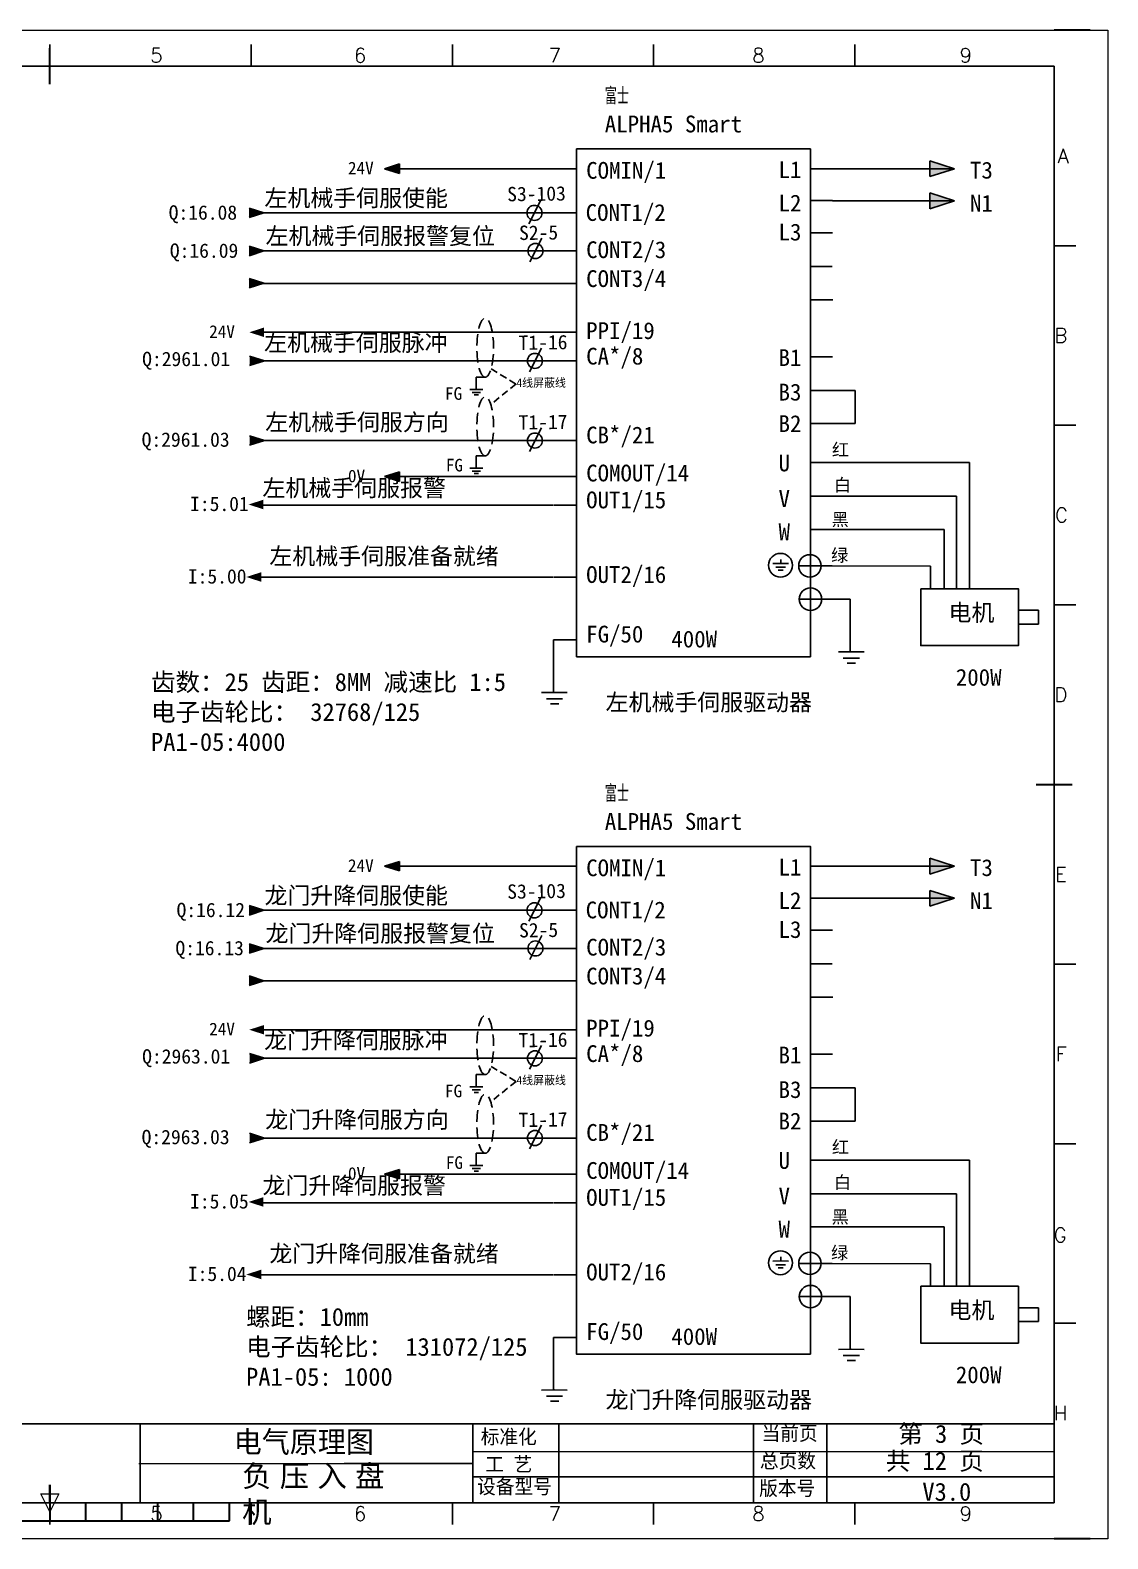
# Model space of a CAD drawing. Extents: x 2368 to 9674, y -1476 to 1321.
# Drawn here: x 5508.1 to 5808.1, y -291.6 to 128.4 of the extents above; entities that cross this region are included whole.
import ezdxf
from ezdxf.enums import TextEntityAlignment as Align

# ---------------------------------------------------------------- set-up
doc = ezdxf.new("R2010")
doc.units = 0
doc.header["$MEASUREMENT"] = 0
doc.linetypes.add('ACISOWELD', pattern=[3, 2, -1])
doc.linetypes.add('HIDDEN2', pattern=[4.7625, 3.175, -1.5875])
doc.layers.add('AE_BOR', color=1, linetype='Continuous')
doc.layers.add('SYMS', color=7, linetype='Continuous')
doc.styles.add('WD', font='romans.shx', dxfattribs={"bigfont": 'gbcbig.shx'})
doc.styles.add('工程字', font='')
doc.styles.get('工程字').set_extended_font_data('SimSun')

# ---------------------------------------------------------------- blocks, each defined once
blk = doc.blocks.new('gb_a2_a')
for p, q in [((584, 410), (25, 410)), ((584, 10), (584, 410)), ((25, 10), (584, 10))]:
    blk.add_line(p, q)
at = {"layer": 'AE_BOR', "color": 1, "lineweight": 15}
for p, q in [((4.93, 420), (598.93, 420)), ((598.93, 420), (598.93, 0)), ((304.5, 7.5), (302, 12.5)), ((302, 12.5), (307, 12.5)), ((307, 12.5), (304.5, 7.5)), ((598.93, 0), (4.93, 0))]:
    blk.add_line(p, q, dxfattribs=at)
at = {"layer": 'AE_BOR', "lineweight": 30}
for p, q in [((594, 420), (584, 420)), ((594, 0), (584, 0))]:
    blk.add_line(p, q, dxfattribs=at)
at = {"layer": 'AE_BOR'}
for p, q in [((304.5, 410), (304.5, 416)), ((360.5, 410), (360.5, 416)), ((416.5, 410), (416.5, 416)), ((472.5, 410), (472.5, 416)), ((528.5, 410), (528.5, 416)), ((584, 360), (590, 360)), ((584, 310), (590, 310)), ((584, 260), (590, 260)), ((584, 160), (590, 160)), ((584, 110), (590, 110)), ((584, 60), (590, 60)), ((304.5, 10), (304.5, 4)), ((360.5, 10), (360.5, 4)), ((416.5, 10), (416.5, 4)), ((472.5, 10), (472.5, 4)), ((528.5, 10), (528.5, 4))]:
    blk.add_line(p, q, dxfattribs=at)
at = {"layer": 'AE_BOR', "color": 2, "lineweight": 30}
for p, q in [((304.5, 405), (304.5, 415)), ((579, 210), (589, 210)), ((304.5, 10), (304.5, 15)), ((304.5, 15), (304.5, 5)), ((304.5, 10), (304.5, 5)), ((314.5, 5), (314.5, 10)), ((324.5, 5), (324.5, 10)), ((334.5, 5), (334.5, 10)), ((344.5, 5), (344.5, 10)), ((354.5, 5), (354.5, 10)), ((254.5, 5), (354.5, 5))]:
    blk.add_line(p, q, dxfattribs=at)
at = {"layer": 'AE_BOR', "style": 'WD'}
for s, p in [('5', (334.12, 411)), ('6', (390.81, 411)), ('7', (445.01, 411)), ('8', (501.67, 411)), ('9', (559.4, 411)), ('5', (334.12, 5)), ('6', (390.81, 5)), ('7', (445.01, 5)), ('8', (501.67, 5)), ('9', (559.4, 5))]:
    blk.add_text(s, height=4, dxfattribs=at).set_placement(p, align=Align.CENTER)
for s, p in [('A', (588.05, 385)), ('B', (587.67, 335)), ('C', (587.86, 285)), ('D', (587.67, 235)), ('E', (587.48, 185)), ('F', (587.48, 135)), ('F', (587.48, 135)), ('G', (587.48, 84.56)), ('H', (587.67, 35))]:
    blk.add_text(s, height=4, dxfattribs=at).set_placement(p, align=Align.MIDDLE_RIGHT)
blk = doc.blocks.new('节点')
at = {"color": 1}
blk.add_line((5159.2, 79.1), (5149.7, 60.2), dxfattribs=at)
blk.add_circle((5154.1, 68.9), 5.98, dxfattribs=at)

msp = doc.modelspace()

# ---------------------------------------------------------------- hatches: boundary and pattern name
for points in [[(5606.74493, 89.84235), (5610.88371, 91.16871), (5610.88371, 88.51599)], [(5765.43019, 89.84235), (5758.53223, 92.05294), (5758.53223, 87.63176)], [(5765.37235, 80.8988), (5758.47439, 83.10939), (5758.47439, 78.68821)], [(5573.17729, 77.55113), (5569.03851, 76.22478), (5569.03851, 78.87749)], [(5573.17729, 66.93876), (5569.03851, 65.61241), (5569.03851, 68.26512)], [(5573.17729, 57.96713), (5569.03851, 56.64077), (5569.03851, 59.29349)], [(5569.09337, 44.30266), (5573.23215, 45.62901), (5573.23215, 42.9763)], [(5573.31073, 36.35563), (5569.17195, 35.02927), (5569.17195, 37.68199)], [(5573.31073, 14.16589), (5569.17195, 12.83953), (5569.17195, 15.49225)], [(5606.74493, 4.11552), (5610.88371, 5.44188), (5610.88371, 2.78917)], [(5568.89393, -3.63814), (5573.03271, -2.31179), (5573.03271, -4.9645)], [(5568.27535, -23.82337), (5572.41413, -22.49701), (5572.41413, -25.14972)], [(5606.74493, -104.32703), (5610.88371, -103.00067), (5610.88371, -105.65339)], [(5765.43019, -104.32703), (5758.53223, -102.11644), (5758.53223, -106.53762)], [(5765.37235, -113.27058), (5758.47439, -111.05999), (5758.47439, -115.48117)], [(5573.17729, -116.61824), (5569.03851, -117.9446), (5569.03851, -115.29189)], [(5573.17729, -127.23062), (5569.03851, -128.55697), (5569.03851, -125.90426)], [(5573.17729, -136.20225), (5569.03851, -137.52861), (5569.03851, -134.87589)], [(5569.09337, -149.86672), (5573.23215, -148.54036), (5573.23215, -151.19308)], [(5573.31073, -157.81375), (5569.17195, -159.1401), (5569.17195, -156.48739)], [(5573.31073, -180.00349), (5569.17195, -181.32984), (5569.17195, -178.67713)], [(5606.74493, -190.05386), (5610.88371, -188.7275), (5610.88371, -191.38021)], [(5568.89393, -197.80752), (5573.03271, -196.48117), (5573.03271, -199.13388)], [(5568.27535, -217.99275), (5572.41413, -216.66639), (5572.41413, -219.3191)]]:
    msp.add_hatch(color=256).paths.add_polyline_path(points)

# ---------------------------------------------------------------- linework, layer by layer
for p, q in [((5606.74493, 89.84235), (5610.88371, 91.16871)), ((5630.14932, 89.84235), (5606.74493, 89.84235)), ((5606.74493, 89.84235), (5610.88371, 88.51599)), ((5610.88371, 88.51599), (5610.88371, 91.16871)), ((5653.96994, 89.84235), (5630.14932, 89.84235)), ((5660.17971, 89.84235), (5653.96994, 89.84235)), ((5660.17971, 89.84235), (5653.96994, 89.84235)), ((5660.17971, 89.84235), (5653.96994, 89.84235)), ((5660.17971, 89.84235), (5653.96994, 89.84235)), ((5660.17971, 89.84235), (5653.96994, 89.84235)), ((5660.17971, 89.84235), (5653.96994, 89.84235)), ((5660.17971, 89.84235), (5653.96994, 89.84235)), ((5660.17971, 89.84235), (5653.96994, 89.84235)), ((5660.17971, 89.84235), (5653.96994, 89.84235)), ((5660.17971, 89.84235), (5653.96994, 89.84235)), ((5731.50434, 89.84235), (5725.29457, 89.84235)), ((5731.50434, 89.84235), (5725.29457, 89.84235)), ((5731.50434, 89.84235), (5725.29457, 89.84235)), ((5731.50434, 89.84235), (5725.29457, 89.84235)), ((5731.50434, 89.84235), (5725.29457, 89.84235)), ((5731.50434, 89.84235), (5725.29457, 89.84235)), ((5731.50434, 89.84235), (5725.29457, 89.84235)), ((5731.50434, 89.84235), (5725.29457, 89.84235)), ((5731.50434, 89.84235), (5725.29457, 89.84235)), ((5731.50434, 89.84235), (5725.29457, 89.84235)), ((5731.50434, 89.84235), (5765.43019, 89.84235)), ((5765.43019, 89.84235), (5758.53223, 92.05294)), ((5758.53223, 92.05294), (5758.53223, 87.63176)), ((5765.43019, 89.84235), (5758.53223, 87.63176)), ((5731.45332, 80.96332), (5725.24355, 80.96332)), ((5731.4465, 80.90185), (5765.37235, 80.90185)), ((5765.37235, 80.8988), (5758.47439, 83.10939)), ((5758.47439, 83.10939), (5758.47439, 78.68821)), ((5765.37235, 80.8988), (5758.47439, 78.68821)), ((5573.17729, 77.55113), (5569.03851, 78.87749)), ((5573.17729, 77.55113), (5569.03851, 76.22478)), ((5579.01633, 77.55113), (5573.17729, 77.55113)), ((5648.47765, 77.55113), (5579.01633, 77.55113)), ((5660.17971, 77.55113), (5648.47765, 77.55113)), ((5653.8365, 77.55113), (5648.47765, 77.55113)), ((5731.4465, 71.98629), (5725.23673, 71.98629)), ((5573.17729, 66.93876), (5569.03851, 68.26512)), ((5573.17729, 66.93876), (5569.03851, 65.61241)), ((5573.27692, 66.9449), (5653.96906, 66.9449)), ((5654.097, 66.9449), (5648.73815, 66.9449)), ((5660.17883, 66.9449), (5653.96906, 66.9449)), ((5573.17729, 57.96713), (5569.03851, 59.29349)), ((5731.34206, 62.61762), (5725.13229, 62.61762)), ((5573.17729, 57.96713), (5569.03851, 56.64077)), ((5653.96994, 57.91193), (5573.0172, 57.91193)), ((5660.17971, 57.91193), (5653.96994, 57.91193)), ((5731.50434, 53.35918), (5725.29457, 53.35918)), ((5612.83152, 44.30266), (5573.23215, 44.30266)), ((5653.96994, 44.30266), (5612.83152, 44.30266)), ((5660.1152, 44.30266), (5653.90543, 44.30266)), ((5573.31073, 36.35563), (5569.17195, 37.68199)), ((5573.31073, 36.35563), (5569.17195, 35.02927)), ((5579.14977, 36.35563), (5573.31073, 36.35563)), ((5648.61109, 36.35563), (5579.14977, 36.35563)), ((5653.96994, 36.35563), (5647.10259, 36.35563)), ((5653.96994, 36.35563), (5648.61109, 36.35563)), ((5660.17971, 36.35563), (5653.96994, 36.35563)), ((5731.4465, 37.49598), (5725.23673, 37.49598)), ((5630.50073, 28.39789), (5632.28931, 28.41144)), ((5632.28931, 27.54013), (5631.16518, 27.54013)), ((5632.30947, 26.84686), (5631.73614, 26.84686)), ((5634.0779, 28.39789), (5632.28931, 28.41144)), ((5632.28931, 27.54013), (5633.41345, 27.54013)), ((5632.30947, 26.84686), (5632.88281, 26.84686)), ((5731.34206, 28.1273), (5725.13229, 28.1273)), ((5731.34206, 28.1273), (5737.71212, 28.1273)), ((5737.71212, 28.1273), (5737.71212, 18.86886)), ((5731.50434, 18.86886), (5725.29457, 18.86886)), ((5737.71212, 18.86886), (5731.50434, 18.86886)), ((5573.31073, 14.16589), (5569.17195, 15.49225)), ((5573.31073, 14.16589), (5569.17195, 12.83953)), ((5579.14977, 14.16589), (5573.31073, 14.16589)), ((5648.61109, 14.16589), (5579.14977, 14.16589)), ((5653.96994, 14.16589), (5648.61109, 14.16589)), ((5653.96994, 14.16589), (5648.61109, 14.16589)), ((5660.17971, 14.16589), (5653.96994, 14.16589)), ((5606.74493, 4.11552), (5610.88371, 5.44188)), ((5610.88371, 2.78917), (5610.88371, 5.44188)), ((5630.50073, 6.50168), (5632.28931, 6.51523)), ((5632.28931, 5.64392), (5631.16518, 5.64392)), ((5632.30947, 4.95064), (5631.73614, 4.95064)), ((5634.0779, 6.50168), (5632.28931, 6.51523)), ((5632.28931, 5.64392), (5633.41345, 5.64392)), ((5632.30947, 4.95064), (5632.88281, 4.95064)), ((5731.4465, 8.02098), (5725.23673, 8.02098)), ((5731.4465, 8.02098), (5769.6022, 8.02098)), ((5769.6022, -27.10776), (5769.6022, 8.02098)), ((5630.14932, 4.11552), (5606.74493, 4.11552)), ((5606.74493, 4.11552), (5610.88371, 2.78917)), ((5653.77049, 4.11159), (5629.56432, 4.11159)), ((5630.14932, 4.11159), (5653.77049, 4.11159)), ((5659.98026, 4.11159), (5653.77049, 4.11159)), ((5570.64481, -3.83564), (5653.77049, -3.83564)), ((5660.17971, -3.83564), (5653.96994, -3.83564)), ((5731.34206, -1.3477), (5725.13229, -1.3477)), ((5731.34206, -1.3477), (5765.98405, -1.3477)), ((5765.98405, -27.10429), (5765.98405, -1.3477)), ((5731.50434, -10.60613), (5725.29457, -10.60613)), ((5731.50434, -10.60613), (5762.47937, -10.60613)), ((5762.47937, -10.60613), (5762.47937, -27.10429)), ((5714.86582, -20.07849), (5717.01212, -20.06223)), ((5717.01212, -20.06223), (5717.01212, -18.95744)), ((5719.15843, -20.07849), (5717.01212, -20.06223)), ((5725.29457, -20.729), (5722.01662, -20.729)), ((5731.34206, -20.729), (5725.13229, -20.729)), ((5731.34206, -20.729), (5758.66878, -20.83201)), ((5758.66878, -27.03269), (5758.66878, -20.83201)), ((5653.77049, -23.89406), (5571.59215, -23.89406)), ((5660.17971, -23.89406), (5653.96994, -23.89406)), ((5717.01212, -21.10781), (5715.66316, -21.10781)), ((5717.03632, -21.93973), (5716.34831, -21.93973)), ((5717.01212, -21.10781), (5718.36108, -21.10781)), ((5717.03632, -21.93973), (5717.72432, -21.93973)), ((5725.29457, -29.98743), (5722.17891, -29.98743)), ((5731.50434, -29.98743), (5725.29457, -29.98743)), ((5731.50434, -29.98743), (5736.38046, -29.98743)), ((5736.38046, -29.98743), (5736.38046, -44.64869)), ((5783.19161, -33.10074), (5788.80644, -33.10074)), ((5788.80644, -33.10074), (5788.80644, -35.01666)), ((5783.19161, -36.93258), (5788.80644, -36.93258)), ((5788.80644, -36.93258), (5788.80644, -35.01666)), ((5659.98026, -41.32601), (5653.77049, -41.32601)), ((5653.77049, -41.32601), (5653.77049, -55.98727)), ((5733.08132, -44.67579), (5736.65849, -44.64869)), ((5740.23567, -44.67579), (5736.65849, -44.64869)), ((5736.65849, -46.39131), (5734.41023, -46.39131)), ((5736.69882, -47.77786), (5735.55215, -47.77786)), ((5736.65849, -46.39131), (5738.90676, -46.39131)), ((5736.69882, -47.77786), (5737.84549, -47.77786)), ((5650.47135, -56.01437), (5654.04853, -55.98727)), ((5654.04853, -57.72989), (5651.80026, -57.72989)), ((5657.6257, -56.01437), (5654.04853, -55.98727)), ((5654.04853, -57.72989), (5656.29679, -57.72989)), ((5654.08885, -59.11643), (5652.94218, -59.11643)), ((5654.08885, -59.11643), (5655.23552, -59.11643)), ((5606.74493, -104.32703), (5610.88371, -103.00067)), ((5630.14932, -104.32703), (5606.74493, -104.32703)), ((5606.74493, -104.32703), (5610.88371, -105.65339)), ((5610.88371, -105.65339), (5610.88371, -103.00067)), ((5653.96994, -104.32703), (5630.14932, -104.32703)), ((5660.17971, -104.32703), (5653.96994, -104.32703)), ((5660.17971, -104.32703), (5653.96994, -104.32703)), ((5660.17971, -104.32703), (5653.96994, -104.32703)), ((5660.17971, -104.32703), (5653.96994, -104.32703)), ((5660.17971, -104.32703), (5653.96994, -104.32703)), ((5660.17971, -104.32703), (5653.96994, -104.32703)), ((5660.17971, -104.32703), (5653.96994, -104.32703)), ((5660.17971, -104.32703), (5653.96994, -104.32703)), ((5660.17971, -104.32703), (5653.96994, -104.32703)), ((5660.17971, -104.32703), (5653.96994, -104.32703)), ((5731.50434, -104.32703), (5725.29457, -104.32703)), ((5731.50434, -104.32703), (5725.29457, -104.32703)), ((5731.50434, -104.32703), (5725.29457, -104.32703)), ((5731.50434, -104.32703), (5725.29457, -104.32703)), ((5731.50434, -104.32703), (5725.29457, -104.32703)), ((5731.50434, -104.32703), (5725.29457, -104.32703)), ((5731.50434, -104.32703), (5725.29457, -104.32703)), ((5731.50434, -104.32703), (5725.29457, -104.32703)), ((5731.50434, -104.32703), (5725.29457, -104.32703)), ((5731.50434, -104.32703), (5725.29457, -104.32703)), ((5731.50434, -104.32703), (5765.43019, -104.32703)), ((5765.43019, -104.32703), (5758.53223, -102.11644)), ((5758.53223, -102.11644), (5758.53223, -106.53762)), ((5765.43019, -104.32703), (5758.53223, -106.53762)), ((5731.45332, -113.20606), (5725.24355, -113.20606)), ((5731.4465, -113.26753), (5765.37235, -113.26753)), ((5765.37235, -113.27058), (5758.47439, -111.05999)), ((5758.47439, -111.05999), (5758.47439, -115.48117)), ((5765.37235, -113.27058), (5758.47439, -115.48117)), ((5573.17729, -116.61824), (5569.03851, -115.29189)), ((5573.17729, -116.61824), (5569.03851, -117.9446)), ((5579.01633, -116.61824), (5573.17729, -116.61824)), ((5648.47765, -116.61824), (5579.01633, -116.61824)), ((5660.17971, -116.61824), (5648.47765, -116.61824)), ((5653.8365, -116.61824), (5648.47765, -116.61824)), ((5573.17729, -127.23062), (5569.03851, -125.90426)), ((5731.4465, -122.18308), (5725.23673, -122.18308)), ((5573.17729, -127.23062), (5569.03851, -128.55697)), ((5573.27692, -127.22448), (5653.96906, -127.22448)), ((5654.097, -127.22448), (5648.73815, -127.22448)), ((5660.17883, -127.22448), (5653.96906, -127.22448)), ((5731.34206, -131.55176), (5725.13229, -131.55176)), ((5573.17729, -136.20225), (5569.03851, -134.87589)), ((5573.17729, -136.20225), (5569.03851, -137.52861)), ((5653.96994, -136.25745), (5573.0172, -136.25745)), ((5660.17971, -136.25745), (5653.96994, -136.25745)), ((5731.50434, -140.8102), (5725.29457, -140.8102)), ((5612.83152, -149.86672), (5573.23215, -149.86672)), ((5653.96994, -149.86672), (5612.83152, -149.86672)), ((5660.1152, -149.86672), (5653.90543, -149.86672)), ((5573.31073, -157.81375), (5569.17195, -156.48739)), ((5573.31073, -157.81375), (5569.17195, -159.1401)), ((5579.14977, -157.81375), (5573.31073, -157.81375)), ((5648.61109, -157.81375), (5579.14977, -157.81375)), ((5653.96994, -157.81375), (5647.10259, -157.81375)), ((5653.96994, -157.81375), (5648.61109, -157.81375)), ((5660.17971, -157.81375), (5653.96994, -157.81375)), ((5731.4465, -156.6734), (5725.23673, -156.6734)), ((5630.50073, -165.77149), (5632.28931, -165.75794)), ((5632.28931, -166.62925), (5631.16518, -166.62925)), ((5632.30947, -167.32252), (5631.73614, -167.32252)), ((5634.0779, -165.77149), (5632.28931, -165.75794)), ((5632.28931, -166.62925), (5633.41345, -166.62925)), ((5632.30947, -167.32252), (5632.88281, -167.32252)), ((5731.34206, -166.04208), (5725.13229, -166.04208)), ((5731.34206, -166.04208), (5737.71212, -166.04208)), ((5737.71212, -166.04208), (5737.71212, -175.30051)), ((5731.50434, -175.30051), (5725.29457, -175.30051)), ((5737.71212, -175.30051), (5731.50434, -175.30051)), ((5573.31073, -180.00349), (5569.17195, -178.67713)), ((5573.31073, -180.00349), (5569.17195, -181.32984)), ((5579.14977, -180.00349), (5573.31073, -180.00349)), ((5648.61109, -180.00349), (5579.14977, -180.00349)), ((5653.96994, -180.00349), (5648.61109, -180.00349)), ((5653.96994, -180.00349), (5648.61109, -180.00349)), ((5660.17971, -180.00349), (5653.96994, -180.00349)), ((5606.74493, -190.05386), (5610.88371, -188.7275)), ((5610.88371, -191.38021), (5610.88371, -188.7275)), ((5630.50073, -187.6677), (5632.28931, -187.65415)), ((5632.28931, -188.52546), (5631.16518, -188.52546)), ((5634.0779, -187.6677), (5632.28931, -187.65415)), ((5632.28931, -188.52546), (5633.41345, -188.52546)), ((5731.4465, -186.1484), (5725.23673, -186.1484)), ((5731.4465, -186.1484), (5769.6022, -186.1484)), ((5769.6022, -221.27714), (5769.6022, -186.1484)), ((5630.14932, -190.05386), (5606.74493, -190.05386)), ((5606.74493, -190.05386), (5610.88371, -191.38021)), ((5653.77049, -190.05779), (5629.56432, -190.05779)), ((5630.14932, -190.05779), (5653.77049, -190.05779)), ((5632.30947, -189.21874), (5631.73614, -189.21874)), ((5632.30947, -189.21874), (5632.88281, -189.21874)), ((5659.98026, -190.05779), (5653.77049, -190.05779)), ((5731.34206, -195.51707), (5725.13229, -195.51707)), ((5731.34206, -195.51707), (5765.98405, -195.51707)), ((5765.98405, -221.27367), (5765.98405, -195.51707)), ((5570.64481, -198.00502), (5653.77049, -198.00502)), ((5660.17971, -198.00502), (5653.96994, -198.00502)), ((5731.50434, -204.77551), (5725.29457, -204.77551)), ((5731.50434, -204.77551), (5762.47937, -204.77551)), ((5762.47937, -204.77551), (5762.47937, -221.27367)), ((5717.01212, -214.23161), (5717.01212, -213.12682)), ((5653.77049, -218.06344), (5571.59215, -218.06344)), ((5660.17971, -218.06344), (5653.96994, -218.06344)), ((5714.86582, -214.24787), (5717.01212, -214.23161)), ((5717.01212, -215.27719), (5715.66316, -215.27719)), ((5717.03632, -216.10911), (5716.34831, -216.10911)), ((5719.15843, -214.24787), (5717.01212, -214.23161)), ((5717.01212, -215.27719), (5718.36108, -215.27719)), ((5717.03632, -216.10911), (5717.72432, -216.10911)), ((5725.29457, -214.89838), (5722.01662, -214.89838)), ((5731.34206, -214.89838), (5725.13229, -214.89838)), ((5731.34206, -214.89838), (5758.66878, -215.00139)), ((5758.66878, -221.20207), (5758.66878, -215.00139)), ((5725.29457, -224.15681), (5722.17891, -224.15681)), ((5731.50434, -224.15681), (5725.29457, -224.15681)), ((5731.50434, -224.15681), (5736.38046, -224.15681)), ((5736.38046, -224.15681), (5736.38046, -238.81807)), ((5783.19161, -227.27012), (5788.80644, -227.27012)), ((5788.80644, -227.27012), (5788.80644, -229.18604)), ((5788.80644, -231.10196), (5788.80644, -229.18604)), ((5783.19161, -231.10196), (5788.80644, -231.10196)), ((5659.98026, -235.49539), (5653.77049, -235.49539)), ((5653.77049, -235.49539), (5653.77049, -250.15665)), ((5733.08132, -238.84517), (5736.65849, -238.81807)), ((5740.23567, -238.84517), (5736.65849, -238.81807)), ((5736.65849, -240.56069), (5734.41023, -240.56069)), ((5736.69882, -241.94724), (5735.55215, -241.94724)), ((5736.65849, -240.56069), (5738.90676, -240.56069)), ((5736.69882, -241.94724), (5737.84549, -241.94724)), ((5650.47135, -250.18375), (5654.04853, -250.15665)), ((5654.04853, -251.89927), (5651.80026, -251.89927)), ((5657.6257, -250.18375), (5654.04853, -250.15665)), ((5654.04853, -251.89927), (5656.29679, -251.89927)), ((5654.08885, -253.28581), (5652.94218, -253.28581)), ((5654.08885, -253.28581), (5655.23552, -253.28581)), ((5475.65772, -259.59246), (5595.55772, -259.59246)), ((5538.72311, -259.59246), (5538.72311, -281.58956)), ((5595.55772, -259.59246), (5733.1289, -259.59246)), ((5631.35227, -259.59246), (5631.35227, -281.58956)), ((5733.1289, -259.59246), (5793.12456, -259.59246)), ((5595.55772, -270.59246), (5631.32135, -270.59246)), ((5234.12456, -281.58956), (5793.12456, -281.58956))]:
    msp.add_line(p, q)
at = {"linetype": 'ACISOWELD'}
for p, q in [((5636.39322, 34.11582), (5643.34437, 29.92575)), ((5643.34437, 29.92575), (5636.31333, 24.21928)), ((5636.39322, -160.05356), (5643.34437, -164.24362)), ((5643.34437, -164.24362), (5636.31333, -169.9501))]:
    msp.add_line(p, q, dxfattribs=at)
at = {"lineweight": -3}
for p, q in [((5632.28931, 28.41144), (5632.28931, 31.80175)), ((5632.28931, 31.80175), (5634.76858, 31.80175)), ((5632.28931, 6.51523), (5632.28931, 9.90553)), ((5632.28931, 9.90553), (5634.76858, 9.90553)), ((5632.28931, -165.75794), (5632.28931, -162.36763)), ((5632.28931, -162.36763), (5634.76858, -162.36763)), ((5632.28931, -187.65415), (5632.28931, -184.26384)), ((5632.28931, -184.26384), (5634.76858, -184.26384))]:
    msp.add_line(p, q, dxfattribs=at)
at = {"color": 0, "ltscale": 2}
for p, q in [((5655.2401, -259.59246), (5655.2401, -281.58956)), ((5729.82229, -259.59246), (5729.82229, -281.58956)), ((5631.43403, -267.34752), (5793.12456, -267.28461)), ((5631.32135, -274.31291), (5793.12456, -274.31291))]:
    msp.add_line(p, q, dxfattribs=at)
at = {"color": 0}
for p, q in [((5709.40769, -259.59246), (5709.40769, -281.58956)), ((5793.12456, -259.59246), (5793.12456, -281.58956))]:
    msp.add_line(p, q, dxfattribs=at)
at = {"lineweight": 9, "ltscale": 0.1}
msp.add_line((5538.35493, -270.59246), (5595.55772, -270.59246), dxfattribs=at)
for points in [[(5660.17971, 95.34426), (5725.29457, 95.34426), (5725.29457, -46.01005), (5660.17971, -46.03025)], [(5756.01278, -27.10776), (5783.19161, -27.10776), (5783.19161, -42.92556), (5756.01278, -42.92556)], [(5660.17971, -98.82512), (5725.29457, -98.82512), (5725.29457, -240.17943), (5660.17971, -240.19962)], [(5756.01278, -221.27714), (5783.19161, -221.27714), (5783.19161, -237.09494), (5756.01278, -237.09494)]]:
    msp.add_lwpolyline(points, close=True)
for centre, radius in [((5716.96256, -20.56332), 3.32458), ((5725.13229, -20.729), 3.11566), ((5725.29457, -29.98743), 3.11566), ((5716.96256, -214.73269), 3.32458), ((5725.13229, -214.89838), 3.11566), ((5725.29457, -224.15681), 3.11566)]:
    msp.add_circle(centre, radius)
at = {"linetype": 'HIDDEN2'}
for centre in [(5634.76858, 40.01283), (5634.76858, 18.11662), (5634.76858, -154.15654), (5634.76858, -176.05276)]:
    msp.add_ellipse(centre, major_axis=(0, -8.21108), ratio=0.28236032, dxfattribs=at)

# ---------------------------------------------------------------- block references
msp.add_blockref('gb_a2_a', (5209.12456, -291.58956))
at = {"xscale": 0.3500000000003638, "yscale": 0.3499999999999091, "zscale": 0.35}
for p in [(3844.54457, 53.43078), (3844.54457, 53.43078), (3844.54457, 53.43078), (3844.80508, 42.82455), (3844.80508, 42.82455), (3844.80508, 42.82455), (3844.67801, 12.23528), (3844.67801, 12.23528), (3844.67801, 12.23528), (3844.67801, -9.95446), (3844.67801, -9.95446), (3844.67801, -9.95446), (3844.54457, -140.73859), (3844.54457, -140.73859), (3844.54457, -140.73859), (3844.80508, -151.34483), (3844.80508, -151.34483), (3844.80508, -151.34483), (3844.67801, -181.9341), (3844.67801, -181.9341), (3844.67801, -181.9341), (3844.67801, -204.12384), (3844.67801, -204.12384), (3844.67801, -204.12384)]:
    msp.add_blockref('节点', p, dxfattribs=at)

# ---------------------------------------------------------------- texts
at = {"attachment_point": 1}
for s, insert, char_height, width in [('{\\Fromans,gbcbig|c134;富士}\\PALPHA5 Smart', (5668.0528, 112.4345), 4.68, 56.6384049), ('24V', (5596.56762, 91.7752), 3.51, 10.6118348), ('{\\fSimSun|b0|i0|c134|p2;COMIN/1}', (5662.86511, 91.71923), 4.68, 28.5345708), ('{\\fSimSun|b0|i0|c134|p2;L1}', (5716.41503, 91.9101), 4.68, 8.670908), ('T3', (5769.69698, 91.7752), 4.68, 10.6118348), ('{\\fSimSun|b0|i0|c134|p2;左机械手伺服使能}', (5573.33469, 84.03337), 4.68, 60.8549185), ('{\\fSimSun|b0|i0|c134|p2;CONT1/2}', (5662.72711, 79.98978), 4.68, 39.611858), ('{\\fSimSun|b0|i0|c134|p2;L2}', (5716.41503, 82.6149), 4.68, 8.670908), ('N1', (5769.69698, 82.57486), 4.68, 10.6118348), ('Q:16.08', (5546.67172, 79.65392), 4, 29.6072853), ('{\\fSimSun|b0|i0|c134|p2;左机械手伺服报警复位}', (5573.63041, 73.47002), 4.68, 67.4016191), ('{\\fSimSun|b0|i0|c134|p2;L3}', (5716.41503, 74.54471), 4.68, 8.670908), ('Q:16.09', (5546.9938, 69.04154), 4, 29.6072853), ('{\\fSimSun|b0|i0|c134|p2;CONT2/3}', (5662.86511, 69.62757), 4.68, 44.8867359), ('{\\fSimSun|b0|i0|c134|p2;CONT3/4}', (5662.86511, 61.58227), 4.68, 9.2812322), ('24V', (5557.9427, 46.26419), 3.51, 10.6118348), ('{\\fSimSun|b0|i0|c134|p2;PPI/19}', (5662.86511, 47.09821), 4.68, 9.2812322), ('{\\fSimSun|b0|i0|c134|p2;左机械手伺服脉冲}', (5573.23215, 43.74806), 4.68, 56.4021381), ('Q:2961.01', (5539.29274, 38.88051), 4, 29.6072853), ('{\\fSimSun|b0|i0|c134|p2;CA*/8}', (5662.86511, 39.99952), 4.68, 9.2812322), ('{\\fSimSun|b0|i0|c134|p2;B1}', (5716.41503, 39.59817), 4.68, 8.670908), ('{\\fSimSun|b0|i0|c134|p2;B3}', (5716.41503, 29.98281), 4.68, 8.670908), ('FG', (5623.57916, 29.01269), 3.51, 10.6118348), ('{\\fSimSun|b0|i0|c134|p2;左机械手伺服方向}', (5573.54501, 21.62927), 4.68, 57.4024638), ('{\\fSimSun|b0|i0|c134|p2;B2}', (5716.41503, 21.21945), 4.68, 8.670908), ('{\\fSimSun|b0|i0|c134|p2;CB*/21}', (5662.86511, 18.05215), 4.68, 9.2812322), ('Q:2961.03', (5539.14022, 16.43405), 4, 33.1244303), ('{\\fSimSun|b0|i0|c134|p2;红}', (5731.26478, 13.3686), 3.51, 8.670908), ('FG', (5623.81038, 9.07954), 3.51, 10.6118348), ('{\\fSimSun|b0|i0|c134|p2;U}', (5716.41503, 10.26524), 4.68, 8.670908), ('0V', (5596.56762, 6.04838), 3.51, 10.6118348), ('{\\fSimSun|b0|i0|c134|p2;COMOUT/14}', (5662.86511, 7.4636), 4.68, 9.2812322), ('{\\fSimSun|b0|i0|c134|p2;左机械手伺服报警}', (5572.7719, 3.29703), 4.68, 62.8126939), ('{\\fSimSun|b0|i0|c134|p2;OUT1/15}', (5662.86511, -0.02273), 4.68, 9.2812322), ('{\\fSimSun|b0|i0|c134|p2;V}', (5716.41503, 0.36046), 4.68, 8.670908), ('{\\fSimSun|b0|i0|c134|p2;白}', (5731.78384, 3.56362), 3.51, 8.670908), ('I:5.01', (5552.62719, -1.45976), 4, 29.6072853), ('{\\fSimSun|b0|i0|c134|p2;黑}', (5731.17464, -6.04448), 3.51, 8.670908), ('{\\fSimSun|b0|i0|c134|p2;W}', (5716.41503, -8.88977), 4.68, 8.670908), ('{\\fSimSun|b0|i0|c134|p2;左机械手伺服准备就绪}', (5574.69585, -15.6708), 4.68, 69.9519896), ('{\\fSimSun|b0|i0|c134|p2;绿}', (5731.03416, -16.00806), 3.51, 8.670908), ('{\\fSimSun|b0|i0|c134|p2;OUT2/16}', (5662.86511, -20.80221), 4.68, 9.2812322), ('I:5.00', (5552.00861, -21.64498), 4, 29.6072853), ('{\\fSimSun|b0|i0|c134|p2;电机}', (5763.71927, -31.39997), 4.68, 16.9953198), ('{\\fSimSun|b0|i0|c134|p2;FG/50}', (5662.86511, -37.38156), 4.68, 9.2812322), ('400W', (5686.57106, -38.76063), 4.68, 56.6384049), ('200W', (5765.75327, -49.41091), 4.68, 56.6384049), ('{\\fSimSun|b0|i0|c134|p2;左机械手伺服驱动器}', (5668.26572, -56.35391), 4.68, 74.467298), ('{\\Fromans,gbcbig|c134;富士}\\PALPHA5 Smart', (5668.0528, -81.73488), 4.68, 56.6384049), ('24V', (5596.56762, -102.39417), 3.51, 10.6118348), ('{\\fSimSun|b0|i0|c134|p2;COMIN/1}', (5662.86511, -102.45015), 4.68, 28.5345708), ('{\\fSimSun|b0|i0|c134|p2;L1}', (5716.41503, -102.25928), 4.68, 8.670908), ('T3', (5769.69698, -102.39417), 4.68, 10.6118348), ('{\\fSimSun|b0|i0|c134|p2;龙门升降伺服使能}', (5573.33469, -110.13601), 4.68, 60.8549185), ('{\\fSimSun|b0|i0|c134|p2;L2}', (5716.41503, -111.55447), 4.68, 8.670908), ('N1', (5769.69698, -111.59452), 4.68, 10.6118348), ('Q:16.12', (5548.86609, -114.51546), 4, 29.6072853), ('{\\fSimSun|b0|i0|c134|p2;CONT1/2}', (5662.72711, -114.1796), 4.68, 39.611858), ('{\\fSimSun|b0|i0|c134|p2;龙门升降伺服报警复位}', (5573.63041, -120.69935), 4.68, 67.4016191), ('{\\fSimSun|b0|i0|c134|p2;L3}', (5716.41503, -119.62467), 4.68, 8.670908), ('Q:16.13', (5548.55406, -125.12784), 4, 29.6072853), ('{\\fSimSun|b0|i0|c134|p2;CONT2/3}', (5662.86511, -124.54181), 4.68, 44.8867359), ('{\\fSimSun|b0|i0|c134|p2;CONT3/4}', (5662.86511, -132.58711), 4.68, 9.2812322), ('{\\fSimSun|b0|i0|c134|p2;PPI/19}', (5662.86511, -147.07117), 4.68, 9.2812322), ('24V', (5557.9427, -147.90519), 3.51, 10.6118348), ('{\\fSimSun|b0|i0|c134|p2;龙门升降伺服脉冲}', (5573.23215, -150.42132), 4.68, 56.4021381), ('Q:2963.01', (5539.29274, -155.28887), 4, 29.6072853), ('{\\fSimSun|b0|i0|c134|p2;CA*/8}', (5662.86511, -154.16986), 4.68, 9.2812322), ('{\\fSimSun|b0|i0|c134|p2;B1}', (5716.41503, -154.57121), 4.68, 8.670908), ('FG', (5623.57916, -165.15669), 3.51, 10.6118348), ('{\\fSimSun|b0|i0|c134|p2;B3}', (5716.41503, -164.18657), 4.68, 8.670908), ('{\\fSimSun|b0|i0|c134|p2;龙门升降伺服方向}', (5573.54501, -172.54011), 4.68, 55.1015777), ('{\\fSimSun|b0|i0|c134|p2;CB*/21}', (5662.86511, -176.11723), 4.68, 9.2812322), ('{\\fSimSun|b0|i0|c134|p2;B2}', (5716.41503, -172.94993), 4.68, 8.670908), ('Q:2963.03', (5539.14022, -177.73533), 4, 33.1244303), ('{\\fSimSun|b0|i0|c134|p2;红}', (5731.26478, -180.80078), 3.51, 8.670908), ('{\\fSimSun|b0|i0|c134|p2;U}', (5716.41503, -183.90414), 4.68, 8.670908), ('0V', (5596.56762, -188.121), 3.51, 10.6118348), ('FG', (5623.81038, -185.08984), 3.51, 10.6118348), ('{\\fSimSun|b0|i0|c134|p2;COMOUT/14}', (5662.86511, -186.70578), 4.68, 9.2812322), ('{\\fSimSun|b0|i0|c134|p2;龙门升降伺服报警}', (5572.7719, -190.87234), 4.68, 62.8126939), ('{\\fSimSun|b0|i0|c134|p2;白}', (5731.78384, -190.60576), 3.51, 8.670908), ('I:5.05', (5552.62719, -195.62914), 4, 29.6072853), ('{\\fSimSun|b0|i0|c134|p2;OUT1/15}', (5662.86511, -194.19211), 4.68, 9.2812322), ('{\\fSimSun|b0|i0|c134|p2;V}', (5716.41503, -193.80892), 4.68, 8.670908), ('{\\fSimSun|b0|i0|c134|p2;黑}', (5731.17464, -200.21386), 3.51, 8.670908), ('{\\fSimSun|b0|i0|c134|p2;W}', (5716.41503, -203.05915), 4.68, 8.670908), ('{\\fSimSun|b0|i0|c134|p2;龙门升降伺服准备就绪}', (5574.69585, -209.84018), 4.68, 69.1047173), ('{\\fSimSun|b0|i0|c134|p2;绿}', (5731.03416, -210.17744), 3.51, 8.670908), ('I:5.04', (5552.00861, -215.81436), 4, 29.6072853), ('{\\fSimSun|b0|i0|c134|p2;OUT2/16}', (5662.86511, -214.97159), 4.68, 9.2812322), ('{\\fSimSun|b0|i0|c134|p2;电机}', (5763.71927, -225.56935), 4.68, 16.9953198), ('{\\fSimSun|b0|i0|c134|p2;FG/50}', (5662.86511, -231.55093), 4.68, 9.2812322), ('400W', (5686.57106, -232.93001), 4.68, 56.6384049), ('200W', (5765.75327, -243.58028), 4.68, 56.6384049), ('{\\fSimSun|b0|i0|c134|p2;龙门升降伺服驱动器}', (5668.26572, -250.52329), 4.68, 74.467298), ('{\\fSimSun|b0|i0|c134|p2;第 }3 {\\fSimSun|b0|i0|c134|p2;页}', (5749.74194, -259.86649), 5, 38.1635092), ('{\\fSimSun|b0|i0|c134|p2;共 }12 {\\fSimSun|b0|i0|c134|p2;页}', (5746.27167, -267.40619), 5, 40.4924398), ('V3.0', (5756.44009, -275.99217), 5, 40.4924398)]:
    msp.add_mtext(s, dxfattribs=dict(at, insert=insert, char_height=char_height, width=width))
at = {"linetype": 'ACISOWELD', "char_height": 2.34, "width": 16.3120734, "attachment_point": 1}
for insert in [(5643.46409, 31.43054), (5643.46409, -162.73884)]:
    msp.add_mtext('4线屏蔽线', dxfattribs=dict(at, insert=insert))
at = {"lineweight": 0, "char_height": 5, "width": 113.781892, "attachment_point": 1}
for s, insert in [('{\\fSimSun|b0|i0|c134|p2;\\C1;齿数：25 齿距：8MM 减速比 1:5 \\P电子齿轮比： 32768/125\\PPA1-05:4000}', (5541.75923, -50.56607)), ('{\\fSimSun|b0|i0|c134|p2;\\C1;螺距：10mm\\P电子齿轮比： 131072/125\\PPA1-05: 1000}', (5568.21291, -227.30505))]:
    msp.add_mtext(s, dxfattribs=dict(at, insert=insert))
at = {"color": 0, "ltscale": 2, "attachment_point": 1}
for s, insert, char_height, width in [('当前页', (5711.70588, -260.188), 4, 19.3450259), ('电气原理图', (5564.77455, -261.59584), 6, 43.9128196), ('标准化', (5633.51195, -261.17339), 4, 23.3399102), ('工 艺', (5634.76802, -268.79561), 4, 19.3450259), ('总页数', (5711.22636, -267.86974), 4, 19.3450259), ('{\\fNSimSun|b0|i0|c134|p49;\\T1.28;\\C256;负压入盘机}', (5567.11805, -271.11393), 6, 49.1090732), ('设备型号', (5632.49934, -275.05611), 4, 31.672048), ('版本号', (5711.02085, -275.51235), 4, 19.3450259)]:
    msp.add_mtext(s, dxfattribs=dict(at, insert=insert, char_height=char_height, width=width))
at = {"layer": 'SYMS', "char_height": 4, "width": 6.8248939, "attachment_point": 1, "rotation": 0.8762246, "style": '工程字'}
for s, insert in [('S3-103', (5640.85185, 84.75045)), ('S2-5', (5644.15357, 73.97544)), ('T1-16', (5644.02651, 43.38617)), ('T1-17', (5644.02651, 21.19643)), ('S3-103', (5640.85185, -109.41893)), ('S2-5', (5644.15357, -120.19394)), ('T1-16', (5644.02651, -150.78321)), ('T1-17', (5644.02651, -172.97295))]:
    msp.add_mtext(s, dxfattribs=dict(at, insert=insert))

doc.saveas('drawing.dxf')
